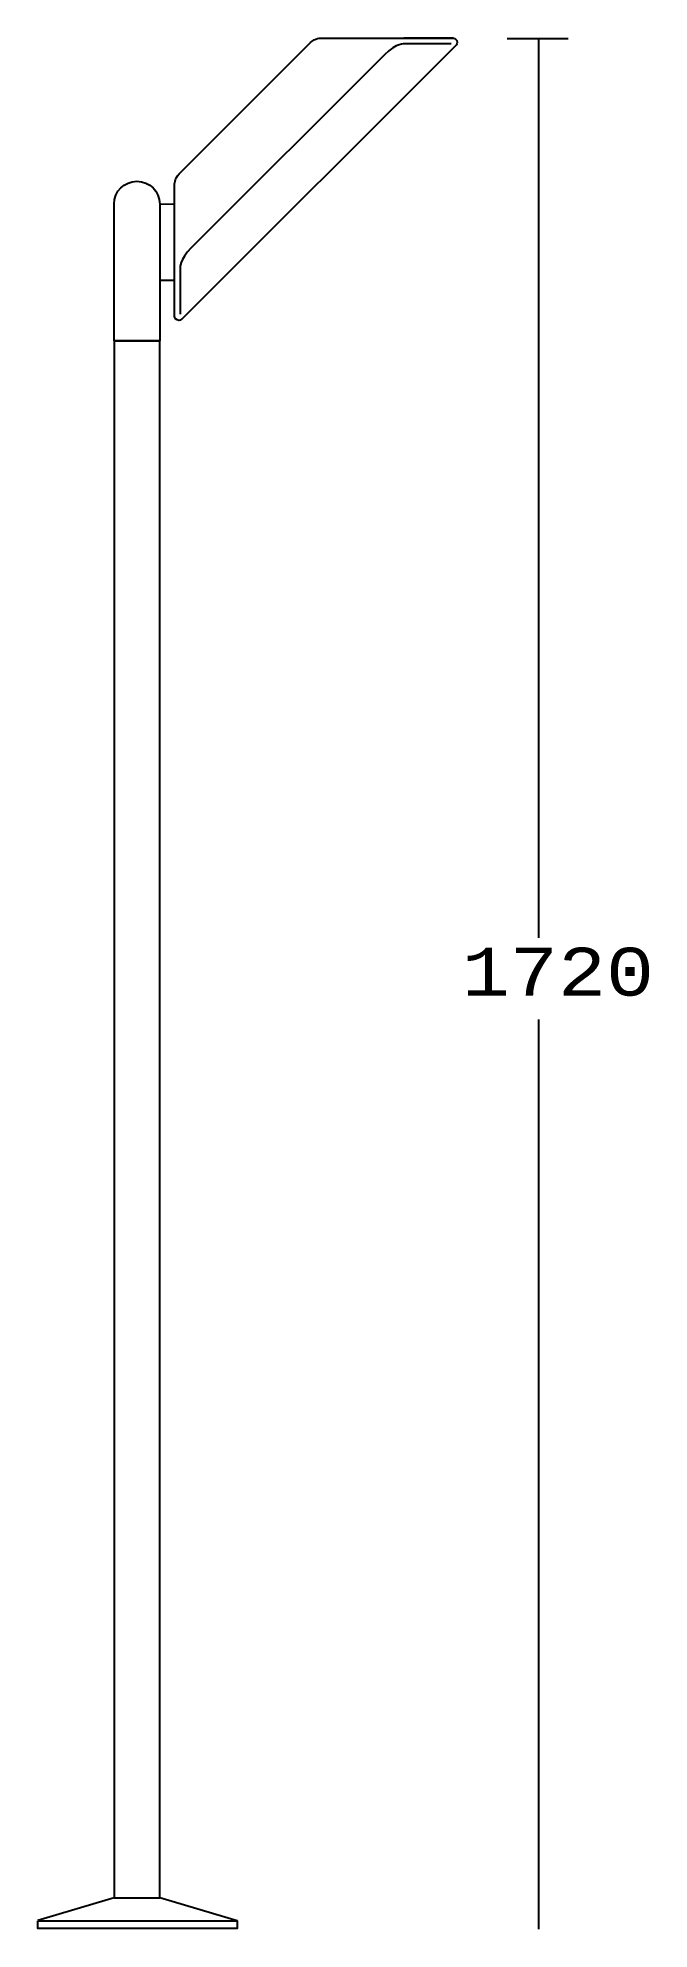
# Model space of a CAD drawing. Extents: x 0 to 125, y 0 to 386.
import ezdxf

# ---------------------------------------------------------------- set-up
doc = ezdxf.new("R2010")
doc.units = 0
doc.layers.add('LIVELLO_1', color=160, linetype='Continuous')
doc.styles.add('STD', font='txt')

# ---------------------------------------------------------------- blocks, each defined once
blk = doc.blocks.new('AI9-BLK1')
at = {"layer": 'LIVELLO_1', "color": 7}
for p, q in [((25.79, 192.82), (15.75, 192.75)), ((49.24, 192.62), (36.83, 192.62)), ((43.19, 192.75), (43.19, 9.22)), ((-33.96, 158.92), (-31.09, 158.97)), ((-33.96, 143.4), (-31.09, 143.37)), ((-43.27, 130.99), (-33.96, 130.99)), ((43.19, -7.43), (43.19, -192.98)), ((-43.27, -186.61), (-33.96, -186.61))]:
    blk.add_line(p, q, dxfattribs=at)
for points in [[(-58.78, -191.19), (-18.19, -191.26), (-33.96, -186.61), (-33.96, 50.96), (-33.96, 130.99), (-43.27, 130.99), (-43.27, 50.96), (-43.27, -186.61)], [(-58.78, -191.26), (-18.19, -191.26), (-18.19, -192.82), (-58.78, -192.82)]]:
    blk.add_lwpolyline(points, close=True, dxfattribs=at)
for points, knots in [([(-30.03, 165.06), (-30.95, 164.14), (-30.95, 162.83), (-30.95, 162.83), (-30.95, 162.83), (-30.95, 136.04), (-30.95, 136.04), (-30.95, 136.04), (-30.95, 135.52), (-30.43, 135.26), (-29.9, 134.99), (-29.51, 135.39), (-29.51, 135.39), (-29.51, 135.39), (-28.2, 136.7), (-28.2, 136.7), (-28.2, 136.7), (25.12, 190.01), (25.12, 190.01), (25.12, 190.01), (26.43, 191.32), (26.43, 191.32), (26.43, 191.32), (26.82, 191.72), (26.56, 192.24), (26.3, 192.77), (25.77, 192.77), (25.77, 192.77), (25.77, 192.77), (-1.02, 192.77), (-1.02, 192.77), (-1.02, 192.77), (-2.33, 192.77), (-3.24, 191.85), (-3.24, 191.85), (-30.03, 165.06), (-30.03, 165.06)], [0, 0, 0, 0, 1, 1, 1, 2, 2, 2, 3, 3, 3, 4, 4, 4, 5, 5, 5, 6, 6, 6, 7, 7, 7, 8, 8, 8, 9, 9, 9, 10, 10, 10, 11, 11, 11, 12, 12, 12, 12]), ([(25.38, 191.58), (25.38, 191.58), (15.92, 191.58), (15.92, 191.58), (15.92, 191.58), (14.35, 191.85), (11.85, 189.35), (11.85, 189.35), (-27.54, 149.96), (-27.54, 149.96), (-30.03, 147.46), (-29.77, 145.89), (-29.77, 145.89), (-29.77, 145.89), (-29.77, 136.44), (-29.77, 136.44)], [0, 0, 0, 0, 1, 1, 1, 2, 2, 2, 3, 3, 3, 4, 4, 4, 5, 5, 5, 5]), ([(-43.27, 130.99), (-43.27, 130.99), (-43.27, 158.92), (-43.27, 158.92), (-43.27, 161.49), (-41.18, 163.57), (-38.61, 163.57), (-36.04, 163.57), (-33.96, 161.49), (-33.96, 158.92), (-33.96, 158.92), (-33.96, 130.99), (-33.96, 130.99)], [0, 0, 0, 0, 1, 1, 1, 2, 2, 2, 3, 3, 3, 4, 4, 4, 4])]:
    blk.add_open_spline(points, degree=3, knots=knots, dxfattribs=at)
at = {"layer": 'LIVELLO_1', "color": 7, "insert": (27.57, 7.22), "char_height": 9.7745, "attachment_point": 1, "style": 'STD'}
blk.add_mtext('\\fCourier|b0|i0;\\H9.7745;\\C7;1720', dxfattribs=at)

msp = doc.modelspace()

# ---------------------------------------------------------------- block references
at = {"layer": 'LIVELLO_1', "color": 7}
msp.add_blockref('AI9-BLK1', (59.093034, 193.126369), dxfattribs=at)

doc.saveas('drawing.dxf')
